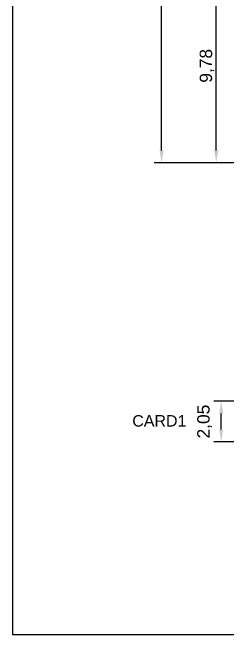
# Model space of a CAD drawing. Header units: millimetres. Extents: x 2 to 102, y 2 to 72.
# Drawn here: x 2.5 to 13.32, y 2.5 to 33.83 of the extents above; entities that cross this region are included whole.
import ezdxf
from ezdxf.enums import TextEntityAlignment as Align

# ---------------------------------------------------------------- set-up
doc = ezdxf.new("R2010")
doc.units = ezdxf.units.MM
for name, color, linetype in [('DIM', 4, 'CONTINUOUS'), ('SHEET', 7, 'CONTINUOUS'), ('TEXT', 7, 'CONTINUOUS')]:
    doc.layers.add(name, color=color, linetype=linetype)
doc.styles.add('CJK', font='arial.ttf')
doc.dimstyles.new('PCB2', dxfattribs={"dimtxt": 0.625, "dimasz": 0.625, "dimexe": 0.375, "dimexo": 0.25, "dimgap": 0.15, "dimtad": 1, "dimzin": 0, "dimtxsty": 'CJK', "dimcen": 2.5, "dimclrd": 4, "dimclre": 4, "dimclrt": 4, "dimazin": 3, "dimtfac": 1, "dimtmove": 0, "dimatfit": 3})

msp = doc.modelspace()

# ---------------------------------------------------------------- linework, layer by layer
at = {"layer": 'SHEET'}
msp.add_lwpolyline([(2.5, 2.5), (102.5, 2.5), (102.5, 71.75), (2.5, 71.75), (2.5, 2.5)], dxfattribs=at)

# ---------------------------------------------------------------- texts
at = {"layer": 'TEXT', "style": 'CJK'}
msp.add_text('CARD1', height=0.575, dxfattribs=at).set_placement((11.25, 12.974), align=Align.RIGHT)

# ---------------------------------------------------------------- dimensions: what is measured, and where the dimension line sits
at = {"layer": 'DIM'}
for base, p1, p2 in [((10, 26.25), (15.5, 26.25), (15.5, 50.25)), ((12.75, 26.25), (15.5, 26.25), (17.246, 36.026)), ((13, 12.199), (17.675, 12.199), (17.675, 14.25))]:
    msp.add_linear_dim(base=base, p1=p1, p2=p2, angle=90, dimstyle='PCB2', dxfattribs=at).render()

doc.saveas('drawing.dxf')
